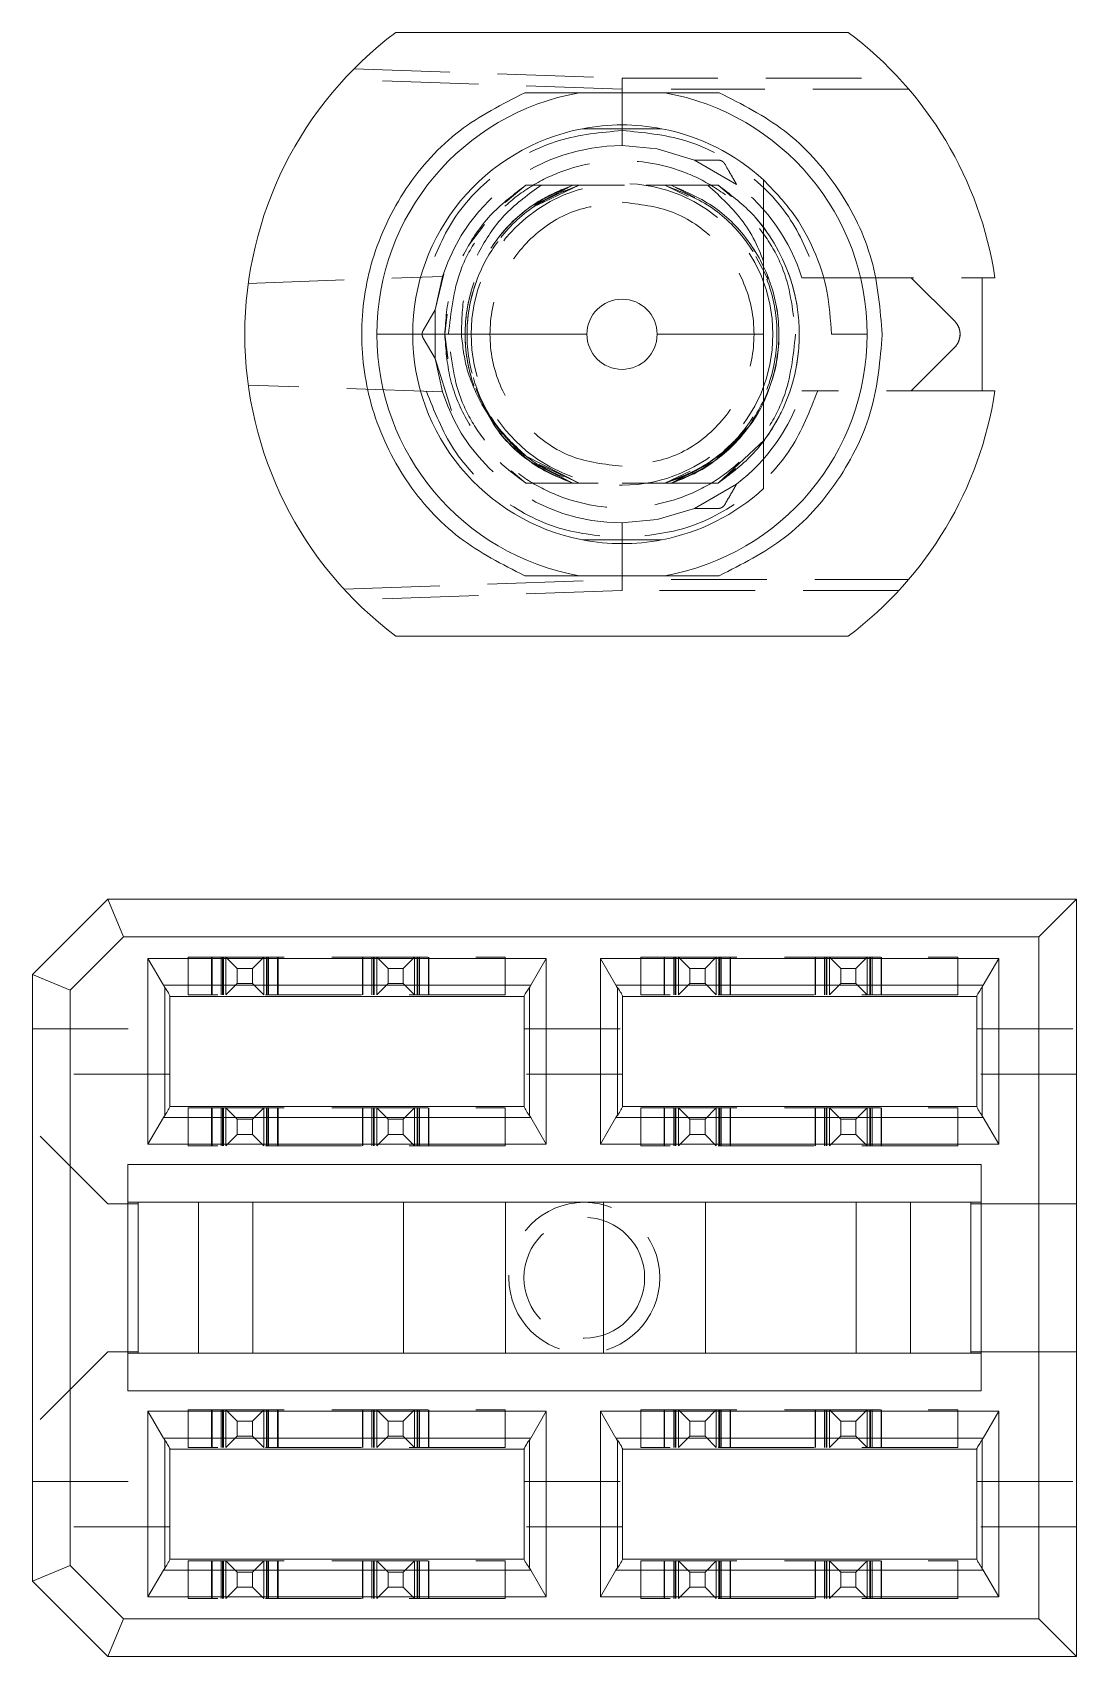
# Model space of a CAD drawing. Header units: millimetres. Extents: x 5 to 589, y 5 to 415.
# Drawn here: x 442.34 to 456.18, y 303.46 to 324.99 of the extents above; entities that cross this region are included whole.
import ezdxf

# ---------------------------------------------------------------- set-up
doc = ezdxf.new("R2010")
doc.units = ezdxf.units.MM
doc.linetypes.add('HIDDEN', pattern=[1.905, 1.27, -0.635])

msp = doc.modelspace()

# ---------------------------------------------------------------- linework, layer by layer
at = {"color": 7, "linetype": 'Continuous', "lineweight": 15}
for p, q in [((453.157, 324.989), (447.157, 324.989)), ((455.1, 321.739), (454.932, 321.739)), ((454.932, 320.239), (454.932, 321.739)), ((447.382, 320.989), (446.907, 320.989)), ((447.382, 320.989), (449.692, 320.989)), ((450.622, 320.989), (452.032, 320.989)), ((453.407, 320.989), (452.932, 320.989)), ((455.1, 320.239), (454.932, 320.239)), ((447.157, 316.989), (453.157, 316.989)), ((443.342, 313.504), (442.342, 312.504)), ((443.549, 313.004), (443.342, 313.504)), ((456.182, 313.504), (443.342, 313.504)), ((456.182, 313.504), (455.682, 313.004)), ((456.182, 303.464), (456.182, 313.504)), ((442.842, 312.297), (443.549, 313.004)), ((455.682, 313.004), (443.549, 313.004)), ((455.682, 303.964), (455.682, 313.004)), ((443.873, 310.254), (443.873, 312.714)), ((443.873, 312.714), (444.077, 312.36)), ((443.873, 312.714), (449.151, 312.714)), ((449.151, 312.714), (448.946, 312.36)), ((449.151, 312.714), (449.151, 310.254)), ((449.873, 312.714), (455.151, 312.714)), ((449.873, 310.254), (449.873, 312.714)), ((449.873, 312.714), (450.077, 312.36)), ((455.151, 312.714), (454.946, 312.36)), ((455.151, 312.714), (455.151, 310.254)), ((442.842, 312.297), (442.342, 312.504)), ((442.342, 304.464), (442.342, 312.504)), ((448.946, 312.36), (444.077, 312.36)), ((444.095, 312.332), (444.095, 310.635)), ((448.929, 312.332), (448.929, 310.635)), ((454.946, 312.36), (450.077, 312.36)), ((450.095, 312.332), (450.095, 310.635)), ((454.929, 312.332), (454.929, 310.635)), ((442.842, 312.297), (442.842, 304.671)), ((444.162, 310.749), (444.162, 312.219)), ((448.862, 312.214), (444.162, 312.214)), ((448.862, 310.749), (448.862, 312.219)), ((450.162, 310.749), (450.162, 312.219)), ((454.862, 312.214), (450.162, 312.214)), ((454.862, 310.749), (454.862, 312.219)), ((444.077, 310.607), (443.873, 310.254)), ((444.077, 310.607), (448.946, 310.607)), ((448.862, 310.754), (444.162, 310.754)), ((448.946, 310.607), (449.151, 310.254)), ((449.873, 310.254), (450.077, 310.607)), ((450.077, 310.607), (454.946, 310.607)), ((454.862, 310.754), (450.162, 310.754)), ((454.946, 310.607), (455.151, 310.254)), ((449.151, 310.254), (443.873, 310.254)), ((455.151, 310.254), (449.873, 310.254)), ((443.606, 309.984), (454.918, 309.984)), ((443.606, 306.984), (443.606, 309.984)), ((454.918, 309.984), (454.918, 306.984)), ((443.606, 309.484), (454.918, 309.484)), ((443.742, 309.464), (443.606, 309.464)), ((443.742, 309.484), (443.742, 309.464)), ((443.742, 307.504), (443.742, 309.464)), ((444.542, 307.484), (444.542, 309.484)), ((445.262, 307.484), (445.262, 309.484)), ((447.262, 307.484), (447.262, 309.484)), ((448.612, 307.484), (448.612, 309.484)), ((449.912, 307.484), (449.912, 309.484)), ((451.262, 307.484), (451.262, 309.484)), ((453.262, 309.484), (453.262, 307.484)), ((453.982, 309.484), (453.982, 307.484)), ((454.782, 309.484), (454.782, 309.464)), ((454.918, 309.464), (454.782, 309.464)), ((454.782, 307.504), (454.782, 309.464)), ((443.742, 307.504), (443.606, 307.504)), ((443.606, 307.484), (454.918, 307.484)), ((443.742, 307.504), (443.742, 307.484)), ((454.782, 307.504), (454.782, 307.484)), ((454.918, 307.504), (454.782, 307.504)), ((454.918, 306.984), (443.606, 306.984)), ((443.873, 306.714), (449.151, 306.714)), ((443.873, 304.254), (443.873, 306.714)), ((443.873, 306.714), (444.077, 306.36)), ((448.946, 306.36), (449.151, 306.714)), ((449.151, 306.714), (449.151, 304.254)), ((449.873, 306.714), (455.151, 306.714)), ((449.873, 304.254), (449.873, 306.714)), ((449.873, 306.714), (450.077, 306.36)), ((455.151, 306.714), (454.946, 306.36)), ((455.151, 306.714), (455.151, 304.254)), ((444.077, 306.36), (448.946, 306.36)), ((444.095, 306.332), (444.095, 304.635)), ((448.929, 306.332), (448.929, 304.635)), ((450.077, 306.36), (454.946, 306.36)), ((450.095, 306.332), (450.095, 304.635)), ((454.929, 306.332), (454.929, 304.635)), ((444.162, 304.749), (444.162, 306.219)), ((444.162, 306.214), (448.862, 306.214)), ((448.862, 306.219), (448.862, 304.749)), ((450.162, 304.749), (450.162, 306.219)), ((450.162, 306.214), (454.862, 306.214)), ((454.862, 306.219), (454.862, 304.749)), ((442.342, 304.464), (442.842, 304.671)), ((442.842, 304.671), (443.549, 303.964)), ((444.077, 304.607), (443.873, 304.254)), ((444.077, 304.607), (448.946, 304.607)), ((448.862, 304.754), (444.162, 304.754)), ((448.946, 304.607), (449.151, 304.254)), ((450.077, 304.607), (449.873, 304.254)), ((450.077, 304.607), (454.946, 304.607)), ((454.862, 304.754), (450.162, 304.754)), ((454.946, 304.607), (455.151, 304.254)), ((443.342, 303.464), (442.342, 304.464)), ((449.151, 304.254), (443.873, 304.254)), ((455.151, 304.254), (449.873, 304.254)), ((443.549, 303.964), (443.342, 303.464)), ((443.549, 303.964), (455.682, 303.964)), ((456.182, 303.464), (455.682, 303.964)), ((456.182, 303.464), (443.342, 303.464))]:
    msp.add_line(p, q, dxfattribs=at)
at = {"color": 7, "linetype": 'HIDDEN', "lineweight": 0}
for p, q in [((446.604, 324.507), (450.157, 324.383)), ((450.157, 324.239), (450.157, 324.383)), ((450.157, 324.383), (453.828, 324.383)), ((450.157, 324.239), (446.471, 324.368)), ((450.157, 324.239), (450.157, 323.689)), ((453.957, 324.239), (450.807, 324.239)), ((450.157, 323.489), (450.157, 323.689)), ((451.117, 323.297), (451.432, 323.297)), ((451.676, 322.974), (451.117, 323.297)), ((448.883, 322.964), (448.61, 322.735)), ((449.506, 322.964), (448.883, 322.964)), ((449.506, 322.964), (448.994, 322.7)), ((449.034, 322.701), (449.591, 322.964)), ((449.591, 322.964), (449.034, 322.701)), ((449.034, 322.701), (449.591, 322.964)), ((449.591, 322.964), (449.034, 322.701)), ((449.842, 322.964), (449.084, 322.964)), ((449.084, 322.964), (449.506, 322.964)), ((450.19, 322.964), (449.842, 322.964)), ((451.43, 322.964), (450.472, 322.964)), ((450.723, 322.964), (451.036, 322.816)), ((451.036, 322.816), (450.723, 322.964)), ((451.158, 322.964), (450.808, 322.964)), ((450.808, 322.964), (451.158, 322.964)), ((451.123, 322.802), (450.808, 322.964)), ((451.609, 322.815), (451.43, 322.964)), ((448.332, 322.446), (448.122, 322.164)), ((445.203, 321.664), (447.777, 321.754)), ((447.797, 321.79), (447.678, 321.312)), ((447.678, 321.312), (447.777, 321.754)), ((452.751, 321.739), (454.932, 321.739)), ((453.992, 321.739), (454.565, 321.166)), ((447.52, 321.039), (447.678, 321.312)), ((447.678, 321.312), (447.678, 320.666)), ((447.84, 321.254), (447.807, 320.989)), ((447.678, 320.666), (447.52, 320.939)), ((447.807, 320.989), (447.848, 320.665)), ((447.807, 320.989), (447.846, 320.679)), ((454.565, 320.812), (453.992, 320.239)), ((447.777, 320.224), (447.678, 320.666)), ((447.678, 320.666), (447.898, 319.978)), ((447.777, 320.224), (445.203, 320.314)), ((454.932, 320.239), (452.751, 320.239)), ((452.046, 319.591), (451.43, 319.014)), ((449.591, 319.014), (448.885, 319.375)), ((448.992, 319.278), (449.506, 319.014)), ((449.506, 319.014), (448.992, 319.278)), ((449.591, 319.014), (449.059, 319.265)), ((449.059, 319.265), (449.591, 319.014)), ((449.591, 319.014), (449.059, 319.265)), ((449.059, 319.265), (449.591, 319.014)), ((449.059, 319.244), (449.506, 319.014)), ((449.506, 319.014), (449.059, 319.244)), ((449.591, 319.014), (449.121, 319.235)), ((449.121, 319.235), (449.591, 319.014)), ((451.38, 319.308), (450.808, 319.014)), ((451.38, 319.308), (450.808, 319.014)), ((448.686, 319.179), (448.883, 319.014)), ((448.744, 319.131), (448.883, 319.014)), ((449.156, 319.014), (448.883, 319.014)), ((448.883, 319.014), (449.506, 319.014)), ((449.591, 319.014), (449.842, 319.014)), ((450.157, 319.014), (450.425, 319.014)), ((450.238, 319.014), (450.472, 319.014)), ((450.472, 319.014), (450.723, 319.014)), ((451.062, 319.174), (450.723, 319.014)), ((450.723, 319.014), (451.062, 319.174)), ((450.808, 319.014), (451.049, 319.138)), ((451.43, 319.014), (450.808, 319.014)), ((451.117, 318.681), (451.676, 319.003)), ((451.43, 319.014), (451.158, 319.014)), ((451.43, 319.014), (451.666, 319.212)), ((451.676, 319.003), (451.519, 318.731)), ((450.157, 318.289), (450.157, 318.489)), ((449.633, 318.264), (449.633, 318.264)), ((450.157, 318.289), (450.157, 317.739)), ((446.471, 317.61), (450.157, 317.739)), ((450.157, 317.739), (450.157, 317.594)), ((450.807, 317.739), (453.957, 317.739)), ((450.157, 317.594), (446.604, 317.47)), ((453.828, 317.595), (450.157, 317.595)), ((444.407, 312.234), (444.407, 312.734)), ((444.407, 312.734), (448.607, 312.734)), ((444.717, 312.734), (444.717, 312.234)), ((444.722, 312.234), (444.722, 312.734)), ((444.842, 312.234), (444.842, 312.734)), ((444.842, 312.734), (444.842, 312.234)), ((444.862, 312.734), (444.862, 312.234)), ((444.872, 312.234), (444.872, 312.734)), ((444.872, 312.234), (444.872, 312.734)), ((444.907, 312.234), (444.907, 312.734)), ((444.907, 312.734), (445.057, 312.584)), ((445.057, 312.584), (445.057, 312.384)), ((445.257, 312.584), (445.057, 312.584)), ((445.407, 312.734), (445.257, 312.584)), ((445.257, 312.584), (445.257, 312.384)), ((445.407, 312.734), (445.407, 312.234)), ((445.442, 312.734), (445.442, 312.234)), ((445.442, 312.734), (445.442, 312.234)), ((445.452, 312.734), (445.452, 312.234)), ((445.471, 312.234), (445.471, 312.734)), ((445.472, 312.734), (445.472, 312.234)), ((445.592, 312.734), (445.592, 312.234)), ((445.597, 312.234), (445.597, 312.734)), ((446.717, 312.734), (446.717, 312.234)), ((446.722, 312.234), (446.722, 312.734)), ((446.842, 312.234), (446.842, 312.734)), ((446.842, 312.734), (446.842, 312.234)), ((446.862, 312.734), (446.862, 312.234)), ((446.872, 312.234), (446.872, 312.734)), ((446.872, 312.234), (446.872, 312.734)), ((446.907, 312.234), (446.907, 312.734)), ((446.907, 312.734), (447.057, 312.584)), ((447.057, 312.584), (447.257, 312.584)), ((447.057, 312.584), (447.057, 312.384)), ((447.257, 312.584), (447.407, 312.734)), ((447.257, 312.584), (447.257, 312.384)), ((447.407, 312.734), (447.407, 312.234)), ((447.442, 312.734), (447.442, 312.234)), ((447.442, 312.734), (447.442, 312.234)), ((447.452, 312.734), (447.452, 312.234)), ((447.471, 312.234), (447.471, 312.734)), ((447.472, 312.734), (447.472, 312.234)), ((447.592, 312.734), (447.592, 312.234)), ((447.597, 312.234), (447.597, 312.734)), ((448.607, 312.734), (448.607, 312.234)), ((450.407, 312.234), (450.407, 312.734)), ((450.407, 312.734), (454.607, 312.734)), ((450.717, 312.734), (450.717, 312.234)), ((450.722, 312.234), (450.722, 312.734)), ((450.842, 312.234), (450.842, 312.734)), ((450.842, 312.734), (450.842, 312.234)), ((450.862, 312.734), (450.862, 312.234)), ((450.872, 312.234), (450.872, 312.734)), ((450.872, 312.234), (450.872, 312.734)), ((450.907, 312.234), (450.907, 312.734)), ((450.907, 312.734), (451.057, 312.584)), ((451.057, 312.584), (451.057, 312.384)), ((451.257, 312.584), (451.057, 312.584)), ((451.407, 312.734), (451.257, 312.584)), ((451.257, 312.584), (451.257, 312.384)), ((451.407, 312.734), (451.407, 312.234)), ((451.442, 312.734), (451.442, 312.234)), ((451.442, 312.734), (451.442, 312.234)), ((451.452, 312.734), (451.452, 312.234)), ((451.471, 312.234), (451.471, 312.734)), ((451.472, 312.734), (451.472, 312.234)), ((451.592, 312.734), (451.592, 312.234)), ((451.597, 312.234), (451.597, 312.734)), ((452.717, 312.734), (452.717, 312.234)), ((452.722, 312.234), (452.722, 312.734)), ((452.842, 312.234), (452.842, 312.734)), ((452.842, 312.734), (452.842, 312.234)), ((452.862, 312.734), (452.862, 312.234)), ((452.872, 312.234), (452.872, 312.734)), ((452.872, 312.234), (452.872, 312.734)), ((452.907, 312.234), (452.907, 312.734)), ((452.907, 312.734), (453.057, 312.584)), ((453.057, 312.584), (453.257, 312.584)), ((453.057, 312.584), (453.057, 312.384)), ((453.257, 312.584), (453.407, 312.734)), ((453.257, 312.584), (453.257, 312.384)), ((453.407, 312.734), (453.407, 312.234)), ((453.442, 312.734), (453.442, 312.234)), ((453.442, 312.734), (453.442, 312.234)), ((453.452, 312.734), (453.452, 312.234)), ((453.471, 312.234), (453.471, 312.734)), ((453.472, 312.734), (453.472, 312.234)), ((453.592, 312.734), (453.592, 312.234)), ((453.597, 312.234), (453.597, 312.734)), ((454.607, 312.734), (454.607, 312.234)), ((444.907, 312.234), (445.057, 312.384)), ((445.057, 312.384), (445.257, 312.384)), ((445.257, 312.384), (445.407, 312.234)), ((447.057, 312.384), (446.907, 312.234)), ((447.057, 312.384), (447.257, 312.384)), ((447.257, 312.384), (447.407, 312.234)), ((450.907, 312.234), (451.057, 312.384)), ((451.057, 312.384), (451.257, 312.384)), ((451.257, 312.384), (451.407, 312.234)), ((453.057, 312.384), (452.907, 312.234)), ((453.057, 312.384), (453.257, 312.384)), ((453.257, 312.384), (453.407, 312.234)), ((448.607, 312.234), (444.407, 312.234)), ((454.607, 312.234), (450.407, 312.234)), ((442.342, 311.784), (444.162, 311.784)), ((448.862, 311.784), (450.162, 311.784)), ((454.862, 311.784), (456.182, 311.784)), ((444.162, 311.184), (442.342, 311.184)), ((450.162, 311.184), (448.862, 311.184)), ((456.182, 311.184), (454.862, 311.184)), ((444.407, 310.234), (444.407, 310.734)), ((444.407, 310.734), (448.607, 310.734)), ((444.717, 310.734), (444.717, 310.234)), ((444.722, 310.234), (444.722, 310.734)), ((444.842, 310.234), (444.842, 310.734)), ((444.842, 310.734), (444.842, 310.234)), ((444.862, 310.734), (444.862, 310.234)), ((444.872, 310.234), (444.872, 310.734)), ((444.872, 310.234), (444.872, 310.734)), ((444.907, 310.234), (444.907, 310.734)), ((444.907, 310.734), (445.057, 310.584)), ((445.407, 310.734), (445.257, 310.584)), ((445.407, 310.734), (445.407, 310.234)), ((445.442, 310.734), (445.442, 310.234)), ((445.442, 310.734), (445.442, 310.234)), ((445.452, 310.734), (445.452, 310.234)), ((445.471, 310.234), (445.471, 310.734)), ((445.472, 310.734), (445.472, 310.234)), ((445.592, 310.734), (445.592, 310.234)), ((445.597, 310.234), (445.597, 310.734)), ((446.717, 310.734), (446.717, 310.234)), ((446.722, 310.234), (446.722, 310.734)), ((446.842, 310.234), (446.842, 310.734)), ((446.842, 310.734), (446.842, 310.234)), ((446.862, 310.734), (446.862, 310.234)), ((446.872, 310.234), (446.872, 310.734)), ((446.872, 310.234), (446.872, 310.734)), ((446.907, 310.234), (446.907, 310.734)), ((446.907, 310.734), (447.057, 310.584)), ((447.257, 310.584), (447.407, 310.734)), ((447.407, 310.734), (447.407, 310.234)), ((447.442, 310.734), (447.442, 310.234)), ((447.442, 310.734), (447.442, 310.234)), ((447.452, 310.734), (447.452, 310.234)), ((447.471, 310.234), (447.471, 310.734)), ((447.472, 310.734), (447.472, 310.234)), ((447.592, 310.734), (447.592, 310.234)), ((447.597, 310.234), (447.597, 310.734)), ((448.607, 310.734), (448.607, 310.234)), ((450.407, 310.234), (450.407, 310.734)), ((450.407, 310.734), (454.607, 310.734)), ((450.717, 310.734), (450.717, 310.234)), ((450.722, 310.234), (450.722, 310.734)), ((450.842, 310.234), (450.842, 310.734)), ((450.842, 310.734), (450.842, 310.234)), ((450.862, 310.734), (450.862, 310.234)), ((450.872, 310.234), (450.872, 310.734)), ((450.872, 310.234), (450.872, 310.734)), ((450.907, 310.234), (450.907, 310.734)), ((450.907, 310.734), (451.057, 310.584)), ((451.407, 310.734), (451.257, 310.584)), ((451.407, 310.734), (451.407, 310.234)), ((451.442, 310.734), (451.442, 310.234)), ((451.442, 310.734), (451.442, 310.234)), ((451.452, 310.734), (451.452, 310.234)), ((451.471, 310.234), (451.471, 310.734)), ((451.472, 310.734), (451.472, 310.234)), ((451.592, 310.734), (451.592, 310.234)), ((451.597, 310.234), (451.597, 310.734)), ((452.717, 310.734), (452.717, 310.234)), ((452.722, 310.234), (452.722, 310.734)), ((452.842, 310.234), (452.842, 310.734)), ((452.842, 310.734), (452.842, 310.234)), ((452.862, 310.734), (452.862, 310.234)), ((452.872, 310.234), (452.872, 310.734)), ((452.872, 310.234), (452.872, 310.734)), ((452.907, 310.234), (452.907, 310.734)), ((452.907, 310.734), (453.057, 310.584)), ((453.257, 310.584), (453.407, 310.734)), ((453.407, 310.734), (453.407, 310.234)), ((453.442, 310.734), (453.442, 310.234)), ((453.442, 310.734), (453.442, 310.234)), ((453.452, 310.734), (453.452, 310.234)), ((453.471, 310.234), (453.471, 310.734)), ((453.472, 310.734), (453.472, 310.234)), ((453.592, 310.734), (453.592, 310.234)), ((453.597, 310.234), (453.597, 310.734)), ((454.607, 310.734), (454.607, 310.234)), ((443.342, 309.464), (442.342, 310.464)), ((445.057, 310.584), (445.057, 310.384)), ((445.257, 310.584), (445.057, 310.584)), ((445.257, 310.584), (445.257, 310.384)), ((447.057, 310.584), (447.257, 310.584)), ((447.057, 310.584), (447.057, 310.384)), ((447.257, 310.584), (447.257, 310.384)), ((451.057, 310.584), (451.057, 310.384)), ((451.257, 310.584), (451.057, 310.584)), ((451.257, 310.584), (451.257, 310.384)), ((453.057, 310.584), (453.257, 310.584)), ((453.057, 310.584), (453.057, 310.384)), ((453.257, 310.584), (453.257, 310.384)), ((448.607, 310.234), (444.407, 310.234)), ((444.907, 310.234), (445.057, 310.384)), ((445.057, 310.384), (445.257, 310.384)), ((445.257, 310.384), (445.407, 310.234)), ((447.057, 310.384), (446.907, 310.234)), ((447.057, 310.384), (447.257, 310.384)), ((447.257, 310.384), (447.407, 310.234)), ((454.607, 310.234), (450.407, 310.234)), ((450.907, 310.234), (451.057, 310.384)), ((451.057, 310.384), (451.257, 310.384)), ((451.257, 310.384), (451.407, 310.234)), ((453.057, 310.384), (452.907, 310.234)), ((453.057, 310.384), (453.257, 310.384)), ((453.257, 310.384), (453.407, 310.234)), ((443.606, 309.464), (443.342, 309.464)), ((456.182, 309.464), (454.918, 309.464)), ((443.342, 307.504), (442.342, 306.504)), ((443.342, 307.504), (443.606, 307.504)), ((456.182, 307.504), (454.918, 307.504)), ((444.407, 306.234), (444.407, 306.734)), ((444.407, 306.734), (448.607, 306.734)), ((444.717, 306.734), (444.717, 306.234)), ((444.722, 306.234), (444.722, 306.734)), ((444.842, 306.234), (444.842, 306.734)), ((444.842, 306.734), (444.842, 306.234)), ((444.862, 306.734), (444.862, 306.234)), ((444.872, 306.234), (444.872, 306.734)), ((444.872, 306.234), (444.872, 306.734)), ((444.907, 306.234), (444.907, 306.734)), ((444.907, 306.734), (445.057, 306.584)), ((445.407, 306.734), (445.257, 306.584)), ((445.407, 306.734), (445.407, 306.234)), ((445.442, 306.734), (445.442, 306.234)), ((445.442, 306.734), (445.442, 306.234)), ((445.452, 306.734), (445.452, 306.234)), ((445.471, 306.234), (445.471, 306.734)), ((445.472, 306.734), (445.472, 306.234)), ((445.592, 306.734), (445.592, 306.234)), ((445.597, 306.234), (445.597, 306.734)), ((446.717, 306.734), (446.717, 306.234)), ((446.722, 306.234), (446.722, 306.734)), ((446.842, 306.234), (446.842, 306.734)), ((446.842, 306.734), (446.842, 306.234)), ((446.862, 306.734), (446.862, 306.234)), ((446.872, 306.234), (446.872, 306.734)), ((446.872, 306.234), (446.872, 306.734)), ((446.907, 306.234), (446.907, 306.734)), ((446.907, 306.734), (447.057, 306.584)), ((447.257, 306.584), (447.407, 306.734)), ((447.407, 306.734), (447.407, 306.234)), ((447.442, 306.734), (447.442, 306.234)), ((447.442, 306.734), (447.442, 306.234)), ((447.452, 306.734), (447.452, 306.234)), ((447.471, 306.234), (447.471, 306.734)), ((447.472, 306.734), (447.472, 306.234)), ((447.592, 306.734), (447.592, 306.234)), ((447.597, 306.234), (447.597, 306.734)), ((448.607, 306.734), (448.607, 306.234)), ((450.407, 306.234), (450.407, 306.734)), ((450.407, 306.734), (454.607, 306.734)), ((450.717, 306.734), (450.717, 306.234)), ((450.722, 306.234), (450.722, 306.734)), ((450.842, 306.234), (450.842, 306.734)), ((450.842, 306.734), (450.842, 306.234)), ((450.862, 306.734), (450.862, 306.234)), ((450.872, 306.234), (450.872, 306.734)), ((450.872, 306.234), (450.872, 306.734)), ((450.907, 306.234), (450.907, 306.734)), ((450.907, 306.734), (451.057, 306.584)), ((451.407, 306.734), (451.257, 306.584)), ((451.407, 306.734), (451.407, 306.234)), ((451.442, 306.734), (451.442, 306.234)), ((451.442, 306.734), (451.442, 306.234)), ((451.452, 306.734), (451.452, 306.234)), ((451.471, 306.234), (451.471, 306.734)), ((451.472, 306.734), (451.472, 306.234)), ((451.592, 306.734), (451.592, 306.234)), ((451.597, 306.234), (451.597, 306.734)), ((452.717, 306.734), (452.717, 306.234)), ((452.722, 306.234), (452.722, 306.734)), ((452.842, 306.234), (452.842, 306.734)), ((452.842, 306.734), (452.842, 306.234)), ((452.862, 306.734), (452.862, 306.234)), ((452.872, 306.234), (452.872, 306.734)), ((452.872, 306.234), (452.872, 306.734)), ((452.907, 306.234), (452.907, 306.734)), ((452.907, 306.734), (453.057, 306.584)), ((453.257, 306.584), (453.407, 306.734)), ((453.407, 306.734), (453.407, 306.234)), ((453.442, 306.734), (453.442, 306.234)), ((453.442, 306.734), (453.442, 306.234)), ((453.452, 306.734), (453.452, 306.234)), ((453.471, 306.234), (453.471, 306.734)), ((453.472, 306.734), (453.472, 306.234)), ((453.592, 306.734), (453.592, 306.234)), ((453.597, 306.234), (453.597, 306.734)), ((454.607, 306.734), (454.607, 306.234)), ((445.257, 306.584), (445.057, 306.584)), ((445.057, 306.584), (445.057, 306.384)), ((445.257, 306.584), (445.257, 306.384)), ((447.057, 306.584), (447.257, 306.584)), ((447.057, 306.584), (447.057, 306.384)), ((447.257, 306.584), (447.257, 306.384)), ((451.057, 306.584), (451.057, 306.384)), ((451.257, 306.584), (451.057, 306.584)), ((451.257, 306.584), (451.257, 306.384)), ((453.057, 306.584), (453.257, 306.584)), ((453.057, 306.584), (453.057, 306.384)), ((453.257, 306.584), (453.257, 306.384)), ((444.907, 306.234), (445.057, 306.384)), ((445.057, 306.384), (445.257, 306.384)), ((445.257, 306.384), (445.407, 306.234)), ((447.057, 306.384), (446.907, 306.234)), ((447.057, 306.384), (447.257, 306.384)), ((447.257, 306.384), (447.407, 306.234)), ((450.907, 306.234), (451.057, 306.384)), ((451.057, 306.384), (451.257, 306.384)), ((451.257, 306.384), (451.407, 306.234)), ((453.057, 306.384), (452.907, 306.234)), ((453.057, 306.384), (453.257, 306.384)), ((453.257, 306.384), (453.407, 306.234)), ((448.607, 306.234), (444.407, 306.234)), ((454.607, 306.234), (450.407, 306.234)), ((442.342, 305.784), (444.162, 305.784)), ((448.862, 305.784), (450.162, 305.784)), ((454.862, 305.784), (456.182, 305.784)), ((444.162, 305.184), (442.342, 305.184)), ((450.162, 305.184), (448.862, 305.184)), ((456.182, 305.184), (454.862, 305.184)), ((444.407, 304.234), (444.407, 304.734)), ((444.407, 304.734), (448.607, 304.734)), ((444.717, 304.734), (444.717, 304.234)), ((444.722, 304.234), (444.722, 304.734)), ((444.842, 304.234), (444.842, 304.734)), ((444.842, 304.734), (444.842, 304.234)), ((444.862, 304.734), (444.862, 304.234)), ((444.872, 304.234), (444.872, 304.734)), ((444.872, 304.234), (444.872, 304.734)), ((444.907, 304.234), (444.907, 304.734)), ((444.907, 304.734), (445.057, 304.584)), ((445.257, 304.584), (445.057, 304.584)), ((445.057, 304.584), (445.057, 304.384)), ((445.407, 304.734), (445.257, 304.584)), ((445.257, 304.584), (445.257, 304.384)), ((445.407, 304.734), (445.407, 304.234)), ((445.442, 304.734), (445.442, 304.234)), ((445.442, 304.734), (445.442, 304.234)), ((445.452, 304.734), (445.452, 304.234)), ((445.471, 304.234), (445.471, 304.734)), ((445.472, 304.734), (445.472, 304.234)), ((445.592, 304.734), (445.592, 304.234)), ((445.597, 304.234), (445.597, 304.734)), ((446.717, 304.734), (446.717, 304.234)), ((446.722, 304.234), (446.722, 304.734)), ((446.842, 304.234), (446.842, 304.734)), ((446.842, 304.734), (446.842, 304.234)), ((446.862, 304.734), (446.862, 304.234)), ((446.872, 304.234), (446.872, 304.734)), ((446.872, 304.234), (446.872, 304.734)), ((446.907, 304.234), (446.907, 304.734)), ((446.907, 304.734), (447.057, 304.584)), ((447.057, 304.584), (447.257, 304.584)), ((447.057, 304.584), (447.057, 304.384)), ((447.257, 304.584), (447.407, 304.734)), ((447.257, 304.584), (447.257, 304.384)), ((447.407, 304.734), (447.407, 304.234)), ((447.442, 304.734), (447.442, 304.234)), ((447.442, 304.734), (447.442, 304.234)), ((447.452, 304.734), (447.452, 304.234)), ((447.471, 304.234), (447.471, 304.734)), ((447.472, 304.734), (447.472, 304.234)), ((447.592, 304.734), (447.592, 304.234)), ((447.597, 304.234), (447.597, 304.734)), ((448.607, 304.734), (448.607, 304.234)), ((450.407, 304.234), (450.407, 304.734)), ((450.407, 304.734), (454.607, 304.734)), ((450.717, 304.734), (450.717, 304.234)), ((450.722, 304.234), (450.722, 304.734)), ((450.842, 304.234), (450.842, 304.734)), ((450.842, 304.734), (450.842, 304.234)), ((450.862, 304.734), (450.862, 304.234)), ((450.872, 304.234), (450.872, 304.734)), ((450.872, 304.234), (450.872, 304.734)), ((450.907, 304.234), (450.907, 304.734)), ((450.907, 304.734), (451.057, 304.584)), ((451.257, 304.584), (451.057, 304.584)), ((451.057, 304.584), (451.057, 304.384)), ((451.407, 304.734), (451.257, 304.584)), ((451.257, 304.584), (451.257, 304.384)), ((451.407, 304.734), (451.407, 304.234)), ((451.442, 304.734), (451.442, 304.234)), ((451.442, 304.734), (451.442, 304.234)), ((451.452, 304.734), (451.452, 304.234)), ((451.471, 304.234), (451.471, 304.734)), ((451.472, 304.734), (451.472, 304.234)), ((451.592, 304.734), (451.592, 304.234)), ((451.597, 304.234), (451.597, 304.734)), ((452.717, 304.734), (452.717, 304.234)), ((452.722, 304.234), (452.722, 304.734)), ((452.842, 304.234), (452.842, 304.734)), ((452.842, 304.734), (452.842, 304.234)), ((452.862, 304.734), (452.862, 304.234)), ((452.872, 304.234), (452.872, 304.734)), ((452.872, 304.234), (452.872, 304.734)), ((452.907, 304.234), (452.907, 304.734)), ((452.907, 304.734), (453.057, 304.584)), ((453.057, 304.584), (453.257, 304.584)), ((453.057, 304.584), (453.057, 304.384)), ((453.257, 304.584), (453.407, 304.734)), ((453.257, 304.584), (453.257, 304.384)), ((453.407, 304.734), (453.407, 304.234)), ((453.442, 304.734), (453.442, 304.234)), ((453.442, 304.734), (453.442, 304.234)), ((453.452, 304.734), (453.452, 304.234)), ((453.471, 304.234), (453.471, 304.734)), ((453.472, 304.734), (453.472, 304.234)), ((453.592, 304.734), (453.592, 304.234)), ((453.597, 304.234), (453.597, 304.734)), ((454.607, 304.734), (454.607, 304.234)), ((444.907, 304.234), (445.057, 304.384)), ((445.057, 304.384), (445.257, 304.384)), ((445.257, 304.384), (445.407, 304.234)), ((447.057, 304.384), (446.907, 304.234)), ((447.057, 304.384), (447.257, 304.384)), ((447.257, 304.384), (447.407, 304.234)), ((450.907, 304.234), (451.057, 304.384)), ((451.057, 304.384), (451.257, 304.384)), ((451.257, 304.384), (451.407, 304.234)), ((453.057, 304.384), (452.907, 304.234)), ((453.057, 304.384), (453.257, 304.384)), ((453.257, 304.384), (453.407, 304.234)), ((448.607, 304.234), (444.407, 304.234)), ((454.607, 304.234), (450.407, 304.234))]:
    msp.add_line(p, q, dxfattribs=at)
at = {"color": 7, "linetype": 'HIDDEN', "lineweight": 0, "flags": 128}
for points in [[(450.157, 323.489), (450.623, 323.445), (451.117, 323.297)], [(448.883, 322.964), (448.883, 322.964)], [(448.883, 322.964), (448.883, 322.964)], [(448.883, 322.964), (448.883, 322.964)], [(448.883, 322.964), (448.883, 322.964)], [(448.883, 322.964), (448.883, 322.964)], [(448.883, 322.964), (448.883, 322.964)], [(448.883, 322.964), (448.883, 322.964)], [(449.842, 322.964), (449.842, 322.964)], [(450.472, 322.964), (450.472, 322.964)], [(451.43, 322.964), (451.43, 322.964)], [(451.43, 322.964), (451.43, 322.964)], [(451.43, 322.964), (451.43, 322.964)], [(451.43, 322.964), (451.43, 322.964)], [(451.43, 322.964), (451.43, 322.964)], [(451.43, 322.964), (451.43, 322.964)], [(451.43, 322.964), (451.43, 322.964)], [(451.43, 322.964), (451.43, 322.964)], [(449.13, 322.768), (449.13, 322.768)], [(448.378, 322.016), (448.378, 322.016)], [(452.086, 321.765), (452.09, 321.736), (452.09, 321.727), (452.09, 321.726), (452.089, 321.725), (452.089, 321.725), (452.089, 321.725), (452.089, 321.725), (452.089, 321.725), (452.089, 321.725), (452.089, 321.725), (452.089, 321.725), (452.089, 321.725), (452.089, 321.725), (452.089, 321.725), (452.09, 321.725), (452.09, 321.725), (452.09, 321.725), (452.09, 321.725), (452.089, 321.725), (452.089, 321.725), (452.089, 321.725), (452.089, 321.725), (452.089, 321.725), (452.089, 321.725), (452.089, 321.725), (452.089, 321.725), (452.089, 321.725), (452.089, 321.725), (452.088, 321.725), (452.087, 321.725), (452.085, 321.728), (452.021, 321.858), (451.933, 322.021)], [(448.883, 319.014), (448.883, 319.014)], [(449.591, 319.014), (449.591, 319.014)], [(449.591, 319.014), (449.591, 319.014)], [(449.591, 319.014), (449.591, 319.014)], [(449.591, 319.014), (449.591, 319.014)], [(449.591, 319.014), (449.591, 319.014)], [(449.591, 319.014), (449.591, 319.014)], [(449.591, 319.014), (449.591, 319.014)], [(449.591, 319.014), (449.591, 319.014)], [(450.723, 319.014), (450.723, 319.014)], [(450.723, 319.014), (450.723, 319.014)], [(450.723, 319.014), (450.723, 319.014)], [(450.723, 319.014), (450.723, 319.014)], [(450.723, 319.014), (450.723, 319.014)], [(451.43, 319.014), (451.43, 319.014)], [(451.117, 318.681), (450.623, 318.533), (450.148, 318.489)]]:
    msp.add_lwpolyline(points, dxfattribs=at)
at = {"color": 7, "linetype": 'HIDDEN', "lineweight": 0}
for centre, radius in [((450.157, 320.989), 2), ((449.657, 308.484), 1), ((449.657, 308.484), 0.8)]:
    msp.add_circle(centre, radius, dxfattribs=at)
at = {"color": 7, "linetype": 'Continuous', "lineweight": 15}
for radius, start, end in [(5, 126.8699, 233.1301), (5, 8.6269, 53.1301), (3.25, 100.0633, 180), (3.25, 0, 79.9367), (2.775, 79.1067, 100.8938), (2.775, 100.8929, 180), (2.775, 47.4934, 79.1071), (0.465, 0, 180), (3.25, 180, 259.9367), (2.775, 180, 259.1071), (0.465, 180, 0), (3.25, 280.0633, 0), (5, 306.8699, 351.3731), (2.775, 280.8932, 312.5066), (2.775, 259.1068, 280.8929)]:
    msp.add_arc((450.157, 320.989), radius, start, end, dxfattribs=at)
at = {"color": 7, "linetype": 'HIDDEN', "lineweight": 0}
for radius, start, end in [(2.5, 90, 162.1843), (2.35, 323.5058, 57.1851), (2.5, 17.4576, 52.5798), (2.5, 197.8157, 270), (2.5, 307.4202, 342.5424)]:
    msp.add_arc((450.157, 320.989), radius, start, end, dxfattribs=at)
at = {"color": 7, "linetype": 'Continuous', "lineweight": 15}
for centre, start_param, end_param in [((444.281, 312.714), 2.356194, 2.438914), ((448.742, 312.714), 3.844272, 3.926991), ((450.281, 312.714), 2.356194, 2.438914), ((454.742, 312.714), 3.844272, 3.926991), ((444.281, 310.254), 0.702679, 0.785398), ((448.742, 310.254), 5.497787, 5.580506), ((450.281, 310.254), 0.702679, 0.785398), ((454.742, 310.254), 5.497787, 5.580506), ((444.281, 306.714), 2.356194, 2.438914), ((448.742, 306.714), 3.844272, 3.926991), ((450.281, 306.714), 2.356194, 2.438914), ((454.742, 306.714), 3.844272, 3.926991), ((444.281, 304.254), 0.702679, 0.785398), ((448.742, 304.254), 5.497787, 5.580506), ((450.281, 304.254), 0.702679, 0.785398), ((454.742, 304.254), 5.497787, 5.580506)]:
    msp.add_ellipse(centre, major_axis=(0, 0.5), ratio=0.57735, start_param=start_param, end_param=end_param, dxfattribs=at)
for points, knots in [([(448.868, 317.789), (448.569, 317.94), (447.957, 318.249), (447.255, 319.032), (446.806, 319.972), (446.658, 320.989), (446.806, 322.006), (447.255, 322.946), (447.957, 323.729), (448.569, 324.038), (448.868, 324.189)], [0, 0, 0, 0, 0.122204, 0.249999, 0.377797, 0.5, 0.622204, 0.750001, 0.877796, 1, 1, 1, 1]), ([(449.589, 324.189), (449.589, 324.189), (449.587, 324.189), (449.576, 324.189), (449.532, 324.189), (449.336, 324.189), (449.102, 324.189), (448.906, 324.189), (448.868, 324.189)], [0, 0, 0, 0, 0.01693, 0.039292, 0.081692, 0.236189, 0.852161, 1, 1, 1, 1]), ([(450.725, 324.189), (450.549, 324.189), (450.196, 324.189), (449.803, 324.189), (449.611, 324.189), (449.589, 324.189)], [0, 0, 0, 0, 0.469089, 0.939612, 1, 1, 1, 1]), ([(451.446, 324.189), (451.312, 324.189), (451.138, 324.189), (450.944, 324.189), (450.863, 324.189), (450.809, 324.189), (450.77, 324.189), (450.743, 324.189), (450.729, 324.189), (450.725, 324.189), (450.725, 324.189), (450.725, 324.189)], [0, 0, 0, 0, 0.521936, 0.674714, 0.779634, 0.851739, 0.901665, 0.95457, 0.975884, 0.993093, 1, 1, 1, 1]), ([(451.446, 324.189), (451.746, 324.038), (452.359, 323.728), (453.057, 322.943), (453.523, 322.002), (453.579, 321.317), (453.607, 320.983)], [0, 0, 0, 0, 0.244389, 0.499999, 0.75561, 1, 1, 1, 1]), ([(450.681, 323.714), (450.391, 323.714), (450.038, 323.714), (449.694, 323.714), (449.633, 323.714)], [0, 0, 0, 0, 0.821499, 1, 1, 1, 1]), ([(452.032, 320.989), (452.032, 321.184), (452.032, 321.688), (452.032, 322.37), (452.032, 322.819), (452.032, 323.035)], [0, 0, 0, 0, 0.246523, 0.638139, 1, 1, 1, 1]), ([(452.932, 320.989), (452.921, 321.181), (452.898, 321.564), (452.713, 322.113), (452.433, 322.621), (452.166, 322.897), (452.032, 323.035)], [0, 0, 0, 0, 0.249997, 0.499999, 0.75, 1, 1, 1, 1]), ([(453.607, 320.983), (453.578, 320.649), (453.52, 319.967), (453.054, 319.029), (452.357, 318.248), (451.745, 317.94), (451.446, 317.789)], [0, 0, 0, 0, 0.244425, 0.500001, 0.755576, 1, 1, 1, 1]), ([(452.032, 318.943), (452.032, 319.381), (452.032, 319.984), (452.032, 320.773), (452.032, 320.989)], [0, 0, 0, 0, 0.725756, 1, 1, 1, 1]), ([(449.633, 318.264), (449.923, 318.264), (450.276, 318.264), (450.62, 318.264), (450.681, 318.264)], [0, 0, 0, 0, 0.821487, 1, 1, 1, 1]), ([(449.589, 317.789), (449.589, 317.789), (449.587, 317.789), (449.576, 317.789), (449.532, 317.789), (449.336, 317.789), (449.102, 317.789), (448.906, 317.789), (448.868, 317.789)], [0, 0, 0, 0, 0.01693, 0.039292, 0.081692, 0.236189, 0.852161, 1, 1, 1, 1]), ([(450.725, 317.789), (450.549, 317.789), (450.196, 317.789), (449.803, 317.789), (449.611, 317.789), (449.589, 317.789)], [0, 0, 0, 0, 0.469089, 0.939612, 1, 1, 1, 1]), ([(451.446, 317.789), (451.312, 317.789), (451.138, 317.789), (450.944, 317.789), (450.863, 317.789), (450.809, 317.789), (450.77, 317.789), (450.743, 317.789), (450.729, 317.789), (450.725, 317.789), (450.725, 317.789), (450.725, 317.789)], [0, 0, 0, 0, 0.521936, 0.674714, 0.779634, 0.851739, 0.901665, 0.95457, 0.975884, 0.993093, 1, 1, 1, 1]), ([(444.162, 312.219), (444.158, 312.23), (444.151, 312.251), (444.114, 312.305), (444.095, 312.332)], [0, 0, 0, 0, 0.493179, 1, 1, 1, 1]), ([(448.929, 312.332), (448.911, 312.306), (448.874, 312.252), (448.866, 312.23), (448.862, 312.219)], [0, 0, 0, 0, 0.4978156, 1, 1, 1, 1]), ([(450.162, 312.219), (450.158, 312.23), (450.151, 312.251), (450.114, 312.305), (450.095, 312.332)], [0, 0, 0, 0, 0.49317, 1, 1, 1, 1]), ([(454.929, 312.332), (454.911, 312.306), (454.874, 312.252), (454.866, 312.23), (454.862, 312.219)], [0, 0, 0, 0, 0.497824, 1, 1, 1, 1]), ([(444.095, 310.635), (444.113, 310.662), (444.15, 310.716), (444.158, 310.738), (444.162, 310.749)], [0, 0, 0, 0, 0.497828, 1, 1, 1, 1]), ([(448.862, 310.749), (448.866, 310.738), (448.873, 310.716), (448.91, 310.663), (448.929, 310.635)], [0, 0, 0, 0, 0.493179, 1, 1, 1, 1]), ([(450.095, 310.635), (450.113, 310.662), (450.15, 310.716), (450.158, 310.738), (450.162, 310.749)], [0, 0, 0, 0, 0.497824, 1, 1, 1, 1]), ([(454.862, 310.749), (454.866, 310.738), (454.873, 310.716), (454.91, 310.663), (454.929, 310.635)], [0, 0, 0, 0, 0.49317, 1, 1, 1, 1]), ([(444.095, 306.332), (444.113, 306.306), (444.15, 306.252), (444.158, 306.23), (444.162, 306.219)], [0, 0, 0, 0, 0.4978241, 1, 1, 1, 1]), ([(448.862, 306.219), (448.866, 306.23), (448.873, 306.252), (448.91, 306.305), (448.929, 306.332)], [0, 0, 0, 0, 0.4931824, 1, 1, 1, 1]), ([(450.162, 306.219), (450.158, 306.23), (450.151, 306.252), (450.114, 306.305), (450.095, 306.332)], [0, 0, 0, 0, 0.493174, 1, 1, 1, 1]), ([(454.929, 306.332), (454.911, 306.306), (454.874, 306.252), (454.866, 306.23), (454.862, 306.219)], [0, 0, 0, 0, 0.497821, 1, 1, 1, 1]), ([(444.095, 304.635), (444.113, 304.662), (444.15, 304.716), (444.158, 304.738), (444.162, 304.749)], [0, 0, 0, 0, 0.497828, 1, 1, 1, 1]), ([(448.929, 304.635), (448.911, 304.662), (448.874, 304.716), (448.866, 304.738), (448.862, 304.749)], [0, 0, 0, 0, 0.4978156, 1, 1, 1, 1]), ([(450.095, 304.635), (450.113, 304.662), (450.15, 304.716), (450.158, 304.738), (450.162, 304.749)], [0, 0, 0, 0, 0.497824, 1, 1, 1, 1]), ([(454.929, 304.635), (454.911, 304.662), (454.874, 304.716), (454.866, 304.738), (454.862, 304.749)], [0, 0, 0, 0, 0.497824, 1, 1, 1, 1])]:
    msp.add_open_spline(points, degree=3, knots=knots, dxfattribs=at)
at = {"color": 7, "linetype": 'HIDDEN', "lineweight": 0}
for points, knots in [([(450.157, 323.689), (449.875, 323.663), (449.296, 323.61), (448.511, 323.185), (447.882, 322.551), (447.669, 322.01), (447.565, 321.746)], [0, 0, 0, 0, 0.243421, 0.499998, 0.756576, 1, 1, 1, 1]), ([(450.157, 323.689), (450.44, 323.663), (451.02, 323.61), (451.806, 323.182), (452.435, 322.546), (452.647, 322.003), (452.751, 321.739)], [0, 0, 0, 0, 0.243393, 0.5, 0.756608, 1, 1, 1, 1]), ([(447.857, 320.989), (447.888, 321.278), (447.936, 321.725), (448.222, 322.261), (448.519, 322.626), (448.885, 322.925), (449.421, 323.203), (450.157, 323.345), (450.893, 323.203), (451.429, 322.925), (451.795, 322.626), (452.092, 322.261), (452.378, 321.725), (452.426, 321.278), (452.457, 320.989)], [0, 0, 0, 0, 0.119721, 0.184823, 0.25, 0.315101, 0.380278, 0.5, 0.619723, 0.684823, 0.75, 0.815102, 0.880279, 1, 1, 1, 1]), ([(451.432, 323.297), (451.35, 323.297), (451.241, 323.297), (451.145, 323.297), (451.12, 323.297), (451.118, 323.297), (451.117, 323.297)], [0, 0, 0, 0, 0.638674, 0.843725, 0.925, 1, 1, 1, 1]), ([(451.432, 323.297), (451.441, 323.297), (451.458, 323.295), (451.482, 323.285), (451.504, 323.269), (451.514, 323.254), (451.519, 323.247)], [0, 0, 0, 0, 0.250806, 0.499935, 0.749146, 1, 1, 1, 1]), ([(451.519, 323.247), (451.514, 323.254), (451.509, 323.263), (451.495, 323.275), (451.488, 323.28), (451.482, 323.284), (451.477, 323.287), (451.468, 323.291), (451.45, 323.297), (451.44, 323.297), (451.432, 323.297)], [0, 0, 0, 0, 0.300182, 0.406678, 0.452629, 0.495897, 0.540146, 0.586707, 0.694577, 1, 1, 1, 1]), ([(451.676, 322.974), (451.675, 322.975), (451.674, 322.978), (451.662, 322.999), (451.632, 323.051), (451.581, 323.138), (451.541, 323.209), (451.519, 323.247)], [0, 0, 0, 0, 0.074114, 0.154927, 0.359919, 0.653732, 1, 1, 1, 1]), ([(448.883, 322.964), (448.727, 322.846), (448.413, 322.61), (448.075, 322.124), (447.849, 321.576), (447.821, 321.184), (447.807, 320.989)], [0, 0, 0, 0, 0.249999, 0.5, 0.750001, 1, 1, 1, 1]), ([(448.883, 322.964), (448.727, 322.846), (448.413, 322.61), (448.075, 322.124), (447.849, 321.576), (447.821, 321.184), (447.807, 320.989)], [0, 0, 0, 0, 0.249999, 0.5, 0.750001, 1, 1, 1, 1]), ([(449.084, 322.964), (448.921, 322.847), (448.598, 322.614), (448.257, 322.121), (448.043, 321.569), (448.033, 321.182), (448.028, 320.989)], [0, 0, 0, 0, 0.255056, 0.506743, 0.755056, 1, 1, 1, 1]), ([(449.506, 322.964), (449.369, 322.909), (449.094, 322.799), (448.738, 322.529), (448.444, 322.196), (448.228, 321.807), (448.098, 321.381), (448.063, 320.938), (448.117, 320.495), (448.229, 320.221), (448.284, 320.084)], [0, 0, 0, 0, 0.125002, 0.25, 0.375003, 0.500003, 0.625002, 0.750002, 0.875002, 1, 1, 1, 1]), ([(449.506, 319.014), (449.306, 319.101), (448.906, 319.274), (448.445, 319.752), (448.146, 320.337), (448.043, 320.989), (448.146, 321.641), (448.445, 322.225), (448.906, 322.704), (449.306, 322.877), (449.506, 322.964)], [0, 0, 0, 0, 0.125, 0.25, 0.375, 0.499999, 0.625001, 0.75, 0.875001, 1, 1, 1, 1]), ([(448.885, 319.375), (448.747, 319.503), (448.47, 319.759), (448.207, 320.268), (448.083, 320.822), (448.116, 321.39), (448.301, 321.929), (448.625, 322.394), (449.061, 322.765), (449.414, 322.898), (449.591, 322.964)], [0, 0, 0, 0, 0.125, 0.25, 0.375, 0.500001, 0.625001, 0.750003, 0.875002, 1, 1, 1, 1]), ([(449.591, 322.964), (449.384, 322.883), (448.97, 322.721), (448.488, 322.245), (448.174, 321.653), (448.067, 320.989), (448.174, 320.325), (448.488, 319.733), (448.97, 319.257), (449.384, 319.095), (449.591, 319.014)], [0, 0, 0, 0, 0.125, 0.249999, 0.374999, 0.499999, 0.624999, 0.75, 0.875001, 1, 1, 1, 1]), ([(449.591, 322.964), (449.591, 322.964), (449.59, 322.964), (449.583, 322.964), (449.556, 322.964), (449.528, 322.964), (449.506, 322.964)], [0, 0, 0, 0, 0.068857, 0.145398, 0.344851, 1, 1, 1, 1]), ([(449.591, 322.964), (449.591, 322.964), (449.59, 322.964), (449.583, 322.964), (449.556, 322.964), (449.528, 322.964), (449.506, 322.964)], [0, 0, 0, 0, 0.068929, 0.145577, 0.345186, 1, 1, 1, 1]), ([(449.506, 322.964), (449.528, 322.964), (449.556, 322.964), (449.583, 322.964), (449.59, 322.964), (449.591, 322.964), (449.591, 322.964)], [0, 0, 0, 0, 0.65954, 0.855388, 0.930569, 1, 1, 1, 1]), ([(450.723, 322.964), (450.723, 322.964), (450.724, 322.964), (450.731, 322.964), (450.758, 322.964), (450.786, 322.964), (450.808, 322.964)], [0, 0, 0, 0, 0.068922, 0.145486, 0.344964, 1, 1, 1, 1]), ([(450.808, 322.964), (450.786, 322.964), (450.758, 322.964), (450.731, 322.964), (450.724, 322.964), (450.723, 322.964), (450.723, 322.964)], [0, 0, 0, 0, 0.659354, 0.855237, 0.930519, 1, 1, 1, 1]), ([(450.723, 322.964), (450.723, 322.964), (450.724, 322.964), (450.731, 322.964), (450.757, 322.964), (450.786, 322.964), (450.808, 322.964)], [0, 0, 0, 0, 0.0688185, 0.1452727, 0.3446945, 1, 1, 1, 1]), ([(450.808, 322.964), (450.786, 322.964), (450.758, 322.964), (450.731, 322.964), (450.724, 322.964), (450.723, 322.964), (450.723, 322.964)], [0, 0, 0, 0, 0.6595443, 0.8554108, 0.9305313, 1, 1, 1, 1]), ([(450.723, 322.964), (450.93, 322.883), (451.343, 322.721), (451.826, 322.245), (452.14, 321.653), (452.247, 320.989), (452.14, 320.325), (451.826, 319.733), (451.343, 319.257), (450.93, 319.095), (450.723, 319.014)], [0, 0, 0, 0, 0.124999, 0.250001, 0.374999, 0.499999, 0.625, 0.75, 0.874999, 1, 1, 1, 1]), ([(450.723, 319.014), (450.93, 319.095), (451.343, 319.257), (451.826, 319.733), (452.14, 320.325), (452.247, 320.989), (452.14, 321.653), (451.826, 322.245), (451.343, 322.721), (450.93, 322.883), (450.723, 322.964)], [0, 0, 0, 0, 0.125001, 0.25, 0.375, 0.500001, 0.625001, 0.749999, 0.875001, 1, 1, 1, 1]), ([(450.723, 322.964), (450.93, 322.883), (451.343, 322.721), (451.826, 322.245), (452.14, 321.653), (452.247, 320.989), (452.14, 320.325), (451.826, 319.733), (451.343, 319.257), (450.93, 319.095), (450.723, 319.014)], [0, 0, 0, 0, 0.125, 0.25, 0.375, 0.499999, 0.624999, 0.749999, 0.875, 1, 1, 1, 1]), ([(450.723, 319.014), (450.93, 319.095), (451.343, 319.257), (451.826, 319.733), (452.14, 320.325), (452.247, 320.989), (452.14, 321.653), (451.826, 322.245), (451.343, 322.721), (450.93, 322.883), (450.723, 322.964)], [0, 0, 0, 0, 0.125, 0.250001, 0.375001, 0.500001, 0.625, 0.75, 0.875, 1, 1, 1, 1]), ([(450.723, 322.964), (450.93, 322.883), (451.343, 322.721), (451.826, 322.245), (452.14, 321.653), (452.247, 320.989), (452.14, 320.325), (451.826, 319.733), (451.343, 319.257), (450.93, 319.095), (450.723, 319.014)], [0, 0, 0, 0, 0.125, 0.250001, 0.375, 0.499999, 0.625, 0.749999, 0.875, 1, 1, 1, 1]), ([(450.723, 319.014), (450.93, 319.095), (451.343, 319.257), (451.826, 319.733), (452.14, 320.325), (452.247, 320.989), (452.14, 321.653), (451.826, 322.245), (451.343, 322.721), (450.93, 322.883), (450.723, 322.964)], [0, 0, 0, 0, 0.125, 0.250001, 0.375, 0.500001, 0.625, 0.749999, 0.875, 1, 1, 1, 1]), ([(451.532, 319.459), (451.642, 319.558), (451.912, 319.802), (452.165, 320.341), (452.271, 320.988), (452.168, 321.641), (451.869, 322.225), (451.408, 322.704), (451.008, 322.877), (450.808, 322.964)], [0, 0, 0, 0, 0.101376, 0.251147, 0.400918, 0.550688, 0.700457, 0.850228, 1, 1, 1, 1]), ([(450.808, 322.964), (451.008, 322.877), (451.408, 322.704), (451.869, 322.225), (452.168, 321.641), (452.272, 320.988), (452.163, 320.342), (451.93, 319.829), (451.685, 319.605), (451.601, 319.528)], [0, 0, 0, 0, 0.153218, 0.306435, 0.459656, 0.612873, 0.766093, 0.919311, 1, 1, 1, 1]), ([(450.808, 319.014), (451.008, 319.101), (451.408, 319.274), (451.869, 319.752), (452.168, 320.337), (452.271, 320.989), (452.168, 321.641), (451.869, 322.225), (451.408, 322.704), (451.008, 322.877), (450.808, 322.964)], [0, 0, 0, 0, 0.124999, 0.249999, 0.375, 0.499999, 0.625, 0.750001, 0.875001, 1, 1, 1, 1]), ([(450.808, 322.964), (451.008, 322.877), (451.408, 322.704), (451.869, 322.225), (452.168, 321.641), (452.271, 320.988), (452.165, 320.341), (451.91, 319.798), (451.635, 319.551), (451.522, 319.449)], [0, 0, 0, 0, 0.149286, 0.298574, 0.447862, 0.597149, 0.746437, 0.895725, 1, 1, 1, 1]), ([(451.842, 319.77), (451.953, 319.958), (452.175, 320.332), (452.269, 320.99), (452.169, 321.64), (451.869, 322.225), (451.408, 322.704), (451.008, 322.877), (450.808, 322.964)], [0, 0, 0, 0, 0.166667, 0.333333, 0.500001, 0.666668, 0.833335, 1, 1, 1, 1]), ([(450.808, 322.964), (451.008, 322.877), (451.408, 322.704), (451.869, 322.225), (452.168, 321.641), (452.271, 320.988), (452.166, 320.34), (451.884, 319.758), (451.572, 319.481), (451.422, 319.348)], [0, 0, 0, 0, 0.144562, 0.289126, 0.43369, 0.578253, 0.722817, 0.867381, 1, 1, 1, 1]), ([(451.296, 322.964), (451.463, 322.811), (451.796, 322.506), (452.011, 322.053), (452.077, 321.801), (452.086, 321.765)], [0, 0, 0, 0, 0.461833, 0.924146, 1, 1, 1, 1]), ([(451.43, 319.014), (451.587, 319.132), (451.9, 319.367), (452.241, 319.854), (452.458, 320.402), (452.531, 320.989), (452.458, 321.576), (452.241, 322.124), (451.9, 322.61), (451.587, 322.846), (451.43, 322.964)], [0, 0, 0, 0, 0.124999, 0.25, 0.374999, 0.5, 0.624999, 0.75, 0.875, 1, 1, 1, 1]), ([(450.157, 319.239), (449.928, 319.265), (449.47, 319.318), (448.887, 319.723), (448.498, 320.301), (448.361, 320.989), (448.498, 321.677), (448.887, 322.255), (449.47, 322.66), (449.928, 322.713), (450.157, 322.739)], [0, 0, 0, 0, 0.125001, 0.25, 0.375, 0.5, 0.625, 0.75, 0.874999, 1, 1, 1, 1]), ([(450.157, 322.739), (450.386, 322.713), (450.844, 322.66), (451.427, 322.255), (451.816, 321.677), (451.952, 320.989), (451.816, 320.301), (451.427, 319.723), (450.844, 319.318), (450.386, 319.265), (450.157, 319.239)], [0, 0, 0, 0, 0.125001, 0.25, 0.375, 0.5, 0.624999, 0.75, 0.874999, 1, 1, 1, 1]), ([(452.751, 321.739), (452.723, 321.739), (452.668, 321.739), (452.599, 321.739), (452.55, 321.739), (452.545, 321.739), (452.542, 321.739)], [0, 0, 0, 0, 0.258626, 0.513606, 0.75608, 1, 1, 1, 1]), ([(454.565, 321.166), (454.586, 321.14), (454.627, 321.088), (454.644, 320.989), (454.627, 320.89), (454.586, 320.838), (454.565, 320.812)], [0, 0, 0, 0, 0.249991, 0.499991, 0.750009, 1, 1, 1, 1]), ([(447.52, 320.939), (447.517, 320.947), (447.509, 320.963), (447.506, 320.989), (447.509, 321.015), (447.517, 321.031), (447.52, 321.039)], [0, 0, 0, 0, 0.250005, 0.500002, 0.749929, 1, 1, 1, 1]), ([(447.807, 320.989), (447.821, 320.793), (447.849, 320.402), (448.075, 319.854), (448.413, 319.367), (448.727, 319.132), (448.883, 319.014)], [0, 0, 0, 0, 0.250002, 0.5, 0.750003, 1, 1, 1, 1]), ([(447.807, 320.989), (447.821, 320.793), (447.849, 320.402), (448.075, 319.854), (448.413, 319.367), (448.727, 319.132), (448.883, 319.014)], [0, 0, 0, 0, 0.250002, 0.5, 0.750003, 1, 1, 1, 1]), ([(452.457, 320.989), (452.426, 320.7), (452.378, 320.253), (452.092, 319.717), (451.795, 319.352), (451.429, 319.052), (450.893, 318.775), (450.157, 318.633), (449.421, 318.775), (448.885, 319.052), (448.519, 319.351), (448.222, 319.717), (447.936, 320.253), (447.888, 320.7), (447.857, 320.989)], [0, 0, 0, 0, 0.1197212, 0.1848233, 0.2500004, 0.3151017, 0.3802779, 0.5000001, 0.6197224, 0.6848231, 0.7499996, 0.8151016, 0.8802788, 1, 1, 1, 1]), ([(448.284, 320.084), (448.216, 320.227), (448.08, 320.514), (448.045, 320.83), (448.028, 320.989)], [0, 0, 0, 0, 0.497064, 1, 1, 1, 1]), ([(454.565, 320.812), (454.586, 320.838), (454.628, 320.89), (454.635, 320.956), (454.638, 320.989)], [0, 0, 0, 0, 0.499973, 1, 1, 1, 1]), ([(447.565, 320.231), (447.669, 319.968), (447.882, 319.427), (448.511, 318.793), (449.296, 318.367), (449.875, 318.315), (450.157, 318.289)], [0, 0, 0, 0, 0.243422, 0.500002, 0.756579, 1, 1, 1, 1]), ([(448.217, 320.272), (448.293, 320.099), (448.455, 319.727), (448.909, 319.275), (449.307, 319.101), (449.506, 319.014)], [0, 0, 0, 0, 0.302544, 0.651267, 1, 1, 1, 1]), ([(448.284, 320.084), (448.367, 319.95), (448.531, 319.683), (448.768, 319.478), (448.885, 319.375)], [0, 0, 0, 0, 0.502466, 1, 1, 1, 1]), ([(452.751, 320.239), (452.647, 319.975), (452.435, 319.432), (451.806, 318.795), (451.02, 318.368), (450.44, 318.315), (450.157, 318.289)], [0, 0, 0, 0, 0.243392, 0.5, 0.756607, 1, 1, 1, 1]), ([(452.751, 320.239), (452.723, 320.239), (452.668, 320.239), (452.6, 320.239), (452.55, 320.239), (452.545, 320.239), (452.542, 320.239)], [0, 0, 0, 0, 0.258087, 0.512578, 0.755584, 1, 1, 1, 1]), ([(451.829, 319.752), (451.687, 319.59), (451.404, 319.264), (451.007, 319.097), (450.808, 319.014)], [0, 0, 0, 0, 0.500001, 1, 1, 1, 1]), ([(451.492, 319.427), (451.584, 319.514), (451.692, 319.615), (451.796, 319.729), (451.818, 319.748), (451.825, 319.752), (451.827, 319.753), (451.828, 319.752), (451.828, 319.752), (451.829, 319.752)], [0, 0, 0, 0, 0.80536, 0.94595, 0.982689, 0.993241, 0.996912, 0.998508, 1, 1, 1, 1]), ([(449.506, 319.014), (449.302, 319.097), (448.957, 319.236), (448.714, 319.514), (448.614, 319.627)], [0, 0, 0, 0, 0.592109, 1, 1, 1, 1]), ([(451.601, 319.528), (451.532, 319.451), (451.317, 319.213), (451.014, 319.094), (450.808, 319.014)], [0, 0, 0, 0, 0.321288, 1, 1, 1, 1]), ([(450.723, 319.014), (450.862, 319.062), (451.141, 319.159), (451.375, 319.338), (451.492, 319.427)], [0, 0, 0, 0, 0.5000023, 1, 1, 1, 1]), ([(450.723, 319.014), (450.862, 319.062), (451.141, 319.159), (451.375, 319.338), (451.492, 319.427)], [0, 0, 0, 0, 0.500003, 1, 1, 1, 1]), ([(449.591, 319.014), (449.591, 319.014), (449.59, 319.014), (449.583, 319.014), (449.556, 319.014), (449.528, 319.014), (449.506, 319.014)], [0, 0, 0, 0, 0.068872, 0.145404, 0.344969, 1, 1, 1, 1]), ([(449.506, 319.014), (449.528, 319.014), (449.556, 319.014), (449.583, 319.014), (449.59, 319.014), (449.591, 319.014), (449.591, 319.014)], [0, 0, 0, 0, 0.65937, 0.855271, 0.930487, 1, 1, 1, 1]), ([(449.591, 319.014), (449.591, 319.014), (449.59, 319.014), (449.583, 319.014), (449.556, 319.014), (449.528, 319.014), (449.506, 319.014)], [0, 0, 0, 0, 0.068952, 0.145594, 0.345197, 1, 1, 1, 1]), ([(450.723, 319.014), (450.723, 319.014), (450.724, 319.014), (450.731, 319.014), (450.758, 319.014), (450.786, 319.014), (450.808, 319.014)], [0, 0, 0, 0, 0.068912, 0.14547, 0.344946, 1, 1, 1, 1]), ([(450.808, 319.014), (450.786, 319.014), (450.758, 319.014), (450.731, 319.014), (450.724, 319.014), (450.723, 319.014), (450.723, 319.014)], [0, 0, 0, 0, 0.65943, 0.85531, 0.930523, 1, 1, 1, 1]), ([(451.519, 318.731), (451.56, 318.802), (451.614, 318.895), (451.662, 318.979), (451.674, 319), (451.675, 319.002), (451.676, 319.003)], [0, 0, 0, 0, 0.6387113, 0.843755, 0.9250061, 1, 1, 1, 1]), ([(451.432, 318.681), (451.35, 318.681), (451.241, 318.681), (451.145, 318.681), (451.12, 318.681), (451.118, 318.681), (451.117, 318.681)], [0, 0, 0, 0, 0.638711, 0.843751, 0.925003, 1, 1, 1, 1]), ([(451.519, 318.731), (451.514, 318.723), (451.504, 318.709), (451.482, 318.693), (451.458, 318.682), (451.441, 318.681), (451.432, 318.681)], [0, 0, 0, 0, 0.250854, 0.500065, 0.749194, 1, 1, 1, 1]), ([(451.432, 318.681), (451.44, 318.681), (451.45, 318.681), (451.467, 318.687), (451.476, 318.691), (451.481, 318.694), (451.487, 318.697), (451.495, 318.702), (451.509, 318.715), (451.514, 318.724), (451.519, 318.731)], [0, 0, 0, 0, 0.300147, 0.406678, 0.452601, 0.495854, 0.540125, 0.586723, 0.694507, 1, 1, 1, 1])]:
    msp.add_open_spline(points, degree=3, knots=knots, dxfattribs=at)

doc.saveas('drawing.dxf')
